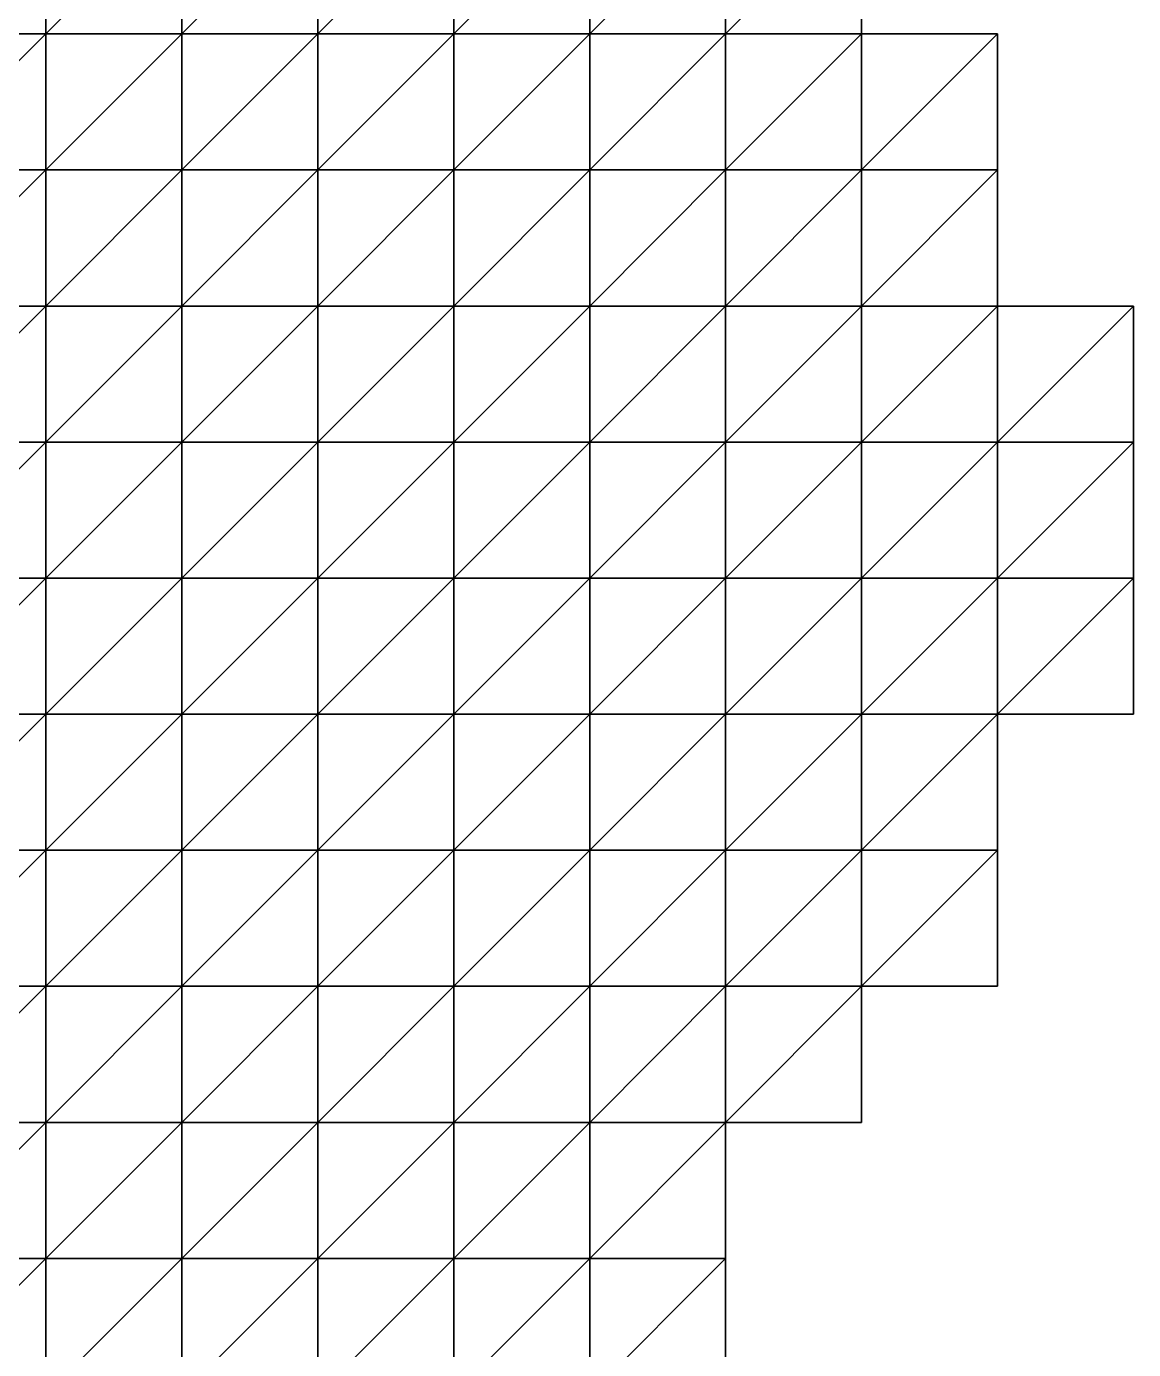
# Model space of a CAD drawing. Extents: x 292020 to 295740, y 4557680 to 4560040.
# Drawn here: x 292717.2 to 292880, y 4558966.6 to 4559161.1 of the extents above; entities that cross this region are included whole.
import ezdxf

# ---------------------------------------------------------------- set-up
doc = ezdxf.new("R2010")
doc.units = 0
doc.layers.add('RUN201_4_-_RUN201_NODOMAIN5_20X', color=7, linetype='CONTINUOUS')

msp = doc.modelspace()

# ---------------------------------------------------------------- linework, layer by layer
at = {"layer": 'RUN201_4_-_RUN201_NODOMAIN5_20X'}
for points in [[(292700, 4559180, 1760), (292700, 4559160, 1760), (292720, 4559180, 1760)], [(292720, 4559180, 1760), (292700, 4559160, 1760), (292720, 4559160, 1760)], [(292720, 4559180, 1820), (292700, 4559160, 1820), (292700, 4559180, 1820)], [(292720, 4559160, 1820), (292700, 4559160, 1820), (292720, 4559180, 1820)], [(292720, 4559180, 1740), (292720, 4559160, 1740), (292740, 4559180, 1740)], [(292740, 4559180, 1740), (292720, 4559160, 1740), (292740, 4559160, 1740)], [(292720, 4559180, 1740), (292720, 4559160, 1760), (292720, 4559160, 1740)], [(292720, 4559180, 1760), (292720, 4559160, 1760), (292720, 4559180, 1740)], [(292740, 4559180, 1820), (292720, 4559160, 1820), (292720, 4559180, 1820)], [(292740, 4559160, 1820), (292720, 4559160, 1820), (292740, 4559180, 1820)], [(292740, 4559180, 1740), (292740, 4559160, 1740), (292760, 4559180, 1740)], [(292760, 4559180, 1740), (292740, 4559160, 1740), (292760, 4559160, 1740)], [(292760, 4559180, 1820), (292740, 4559160, 1820), (292740, 4559180, 1820)], [(292760, 4559160, 1820), (292740, 4559160, 1820), (292760, 4559180, 1820)], [(292760, 4559160, 1740), (292760, 4559160, 1760), (292760, 4559180, 1740)], [(292760, 4559180, 1740), (292760, 4559160, 1760), (292760, 4559180, 1760)], [(292760, 4559180, 1760), (292760, 4559160, 1760), (292780, 4559180, 1760)], [(292780, 4559180, 1760), (292760, 4559160, 1760), (292780, 4559160, 1760)], [(292780, 4559180, 1820), (292760, 4559160, 1820), (292760, 4559180, 1820)], [(292780, 4559160, 1820), (292760, 4559160, 1820), (292780, 4559180, 1820)], [(292780, 4559160, 1760), (292780, 4559160, 1780), (292780, 4559180, 1760)], [(292780, 4559180, 1760), (292780, 4559160, 1780), (292780, 4559180, 1780)], [(292780, 4559180, 1780), (292780, 4559160, 1780), (292800, 4559180, 1780)], [(292800, 4559180, 1780), (292780, 4559160, 1780), (292800, 4559160, 1780)], [(292800, 4559180, 1820), (292780, 4559160, 1820), (292780, 4559180, 1820)], [(292800, 4559160, 1820), (292780, 4559160, 1820), (292800, 4559180, 1820)], [(292800, 4559160, 1780), (292800, 4559160, 1800), (292800, 4559180, 1780)], [(292800, 4559180, 1780), (292800, 4559160, 1800), (292800, 4559180, 1800)], [(292800, 4559180, 1800), (292800, 4559160, 1800), (292820, 4559180, 1800)], [(292820, 4559180, 1800), (292800, 4559160, 1800), (292820, 4559160, 1800)], [(292820, 4559180, 1840), (292800, 4559160, 1840), (292800, 4559180, 1840)], [(292820, 4559160, 1840), (292800, 4559160, 1840), (292820, 4559180, 1840)], [(292800, 4559180, 1820), (292800, 4559160, 1840), (292800, 4559160, 1820)], [(292800, 4559180, 1840), (292800, 4559160, 1840), (292800, 4559180, 1820)], [(292820, 4559160, 1800), (292820, 4559160, 1820), (292820, 4559180, 1800)], [(292820, 4559180, 1800), (292820, 4559160, 1820), (292820, 4559180, 1820)], [(292820, 4559180, 1820), (292820, 4559160, 1820), (292840, 4559180, 1820)], [(292840, 4559180, 1820), (292820, 4559160, 1820), (292840, 4559160, 1820)], [(292840, 4559180, 1840), (292820, 4559160, 1840), (292820, 4559180, 1840)], [(292840, 4559160, 1840), (292820, 4559160, 1840), (292840, 4559180, 1840)], [(292840, 4559160, 1820), (292840, 4559160, 1840), (292840, 4559180, 1820)], [(292840, 4559180, 1820), (292840, 4559160, 1840), (292840, 4559180, 1840)], [(292700, 4559160, 1740), (292700, 4559140, 1740), (292720, 4559160, 1740)], [(292720, 4559160, 1740), (292700, 4559140, 1740), (292720, 4559140, 1740)], [(292720, 4559160, 1740), (292700, 4559160, 1760), (292700, 4559160, 1740)], [(292720, 4559160, 1760), (292700, 4559160, 1760), (292720, 4559160, 1740)], [(292720, 4559160, 1820), (292700, 4559140, 1820), (292700, 4559160, 1820)], [(292720, 4559140, 1820), (292700, 4559140, 1820), (292720, 4559160, 1820)], [(292720, 4559160, 1720), (292720, 4559140, 1720), (292740, 4559160, 1720)], [(292740, 4559160, 1720), (292720, 4559140, 1720), (292740, 4559140, 1720)], [(292740, 4559160, 1720), (292720, 4559160, 1740), (292720, 4559160, 1720)], [(292740, 4559160, 1740), (292720, 4559160, 1740), (292740, 4559160, 1720)], [(292720, 4559160, 1720), (292720, 4559140, 1740), (292720, 4559140, 1720)], [(292720, 4559160, 1740), (292720, 4559140, 1740), (292720, 4559160, 1720)], [(292740, 4559160, 1820), (292720, 4559140, 1820), (292720, 4559160, 1820)], [(292740, 4559140, 1820), (292720, 4559140, 1820), (292740, 4559160, 1820)], [(292740, 4559160, 1720), (292740, 4559140, 1720), (292760, 4559160, 1720)], [(292760, 4559160, 1720), (292740, 4559140, 1720), (292760, 4559140, 1720)], [(292760, 4559160, 1720), (292740, 4559160, 1740), (292740, 4559160, 1720)], [(292760, 4559160, 1740), (292740, 4559160, 1740), (292760, 4559160, 1720)], [(292760, 4559160, 1820), (292740, 4559140, 1820), (292740, 4559160, 1820)], [(292760, 4559140, 1820), (292740, 4559140, 1820), (292760, 4559160, 1820)], [(292760, 4559140, 1720), (292760, 4559140, 1740), (292760, 4559160, 1720)], [(292760, 4559160, 1720), (292760, 4559140, 1740), (292760, 4559160, 1740)], [(292760, 4559160, 1740), (292760, 4559140, 1740), (292780, 4559160, 1740)], [(292780, 4559160, 1740), (292760, 4559140, 1740), (292780, 4559140, 1740)], [(292780, 4559160, 1740), (292760, 4559160, 1760), (292760, 4559160, 1740)], [(292780, 4559160, 1760), (292760, 4559160, 1760), (292780, 4559160, 1740)], [(292780, 4559160, 1820), (292760, 4559140, 1820), (292760, 4559160, 1820)], [(292780, 4559140, 1820), (292760, 4559140, 1820), (292780, 4559160, 1820)], [(292780, 4559140, 1740), (292780, 4559140, 1760), (292780, 4559160, 1740)], [(292780, 4559160, 1740), (292780, 4559140, 1760), (292780, 4559160, 1760)], [(292780, 4559160, 1760), (292780, 4559140, 1760), (292800, 4559160, 1760)], [(292800, 4559160, 1760), (292780, 4559140, 1760), (292800, 4559140, 1760)], [(292800, 4559160, 1760), (292780, 4559160, 1780), (292780, 4559160, 1760)], [(292800, 4559160, 1780), (292780, 4559160, 1780), (292800, 4559160, 1760)], [(292800, 4559160, 1820), (292780, 4559140, 1820), (292780, 4559160, 1820)], [(292800, 4559140, 1820), (292780, 4559140, 1820), (292800, 4559160, 1820)], [(292800, 4559140, 1760), (292800, 4559140, 1780), (292800, 4559160, 1760)], [(292800, 4559160, 1760), (292800, 4559140, 1780), (292800, 4559160, 1780)], [(292800, 4559160, 1780), (292800, 4559140, 1780), (292820, 4559160, 1780)], [(292820, 4559160, 1780), (292800, 4559140, 1780), (292820, 4559140, 1780)], [(292820, 4559160, 1780), (292800, 4559160, 1800), (292800, 4559160, 1780)], [(292820, 4559160, 1800), (292800, 4559160, 1800), (292820, 4559160, 1780)], [(292820, 4559160, 1840), (292800, 4559140, 1840), (292800, 4559160, 1840)], [(292820, 4559140, 1840), (292800, 4559140, 1840), (292820, 4559160, 1840)], [(292800, 4559160, 1820), (292800, 4559140, 1840), (292800, 4559140, 1820)], [(292800, 4559160, 1840), (292800, 4559140, 1840), (292800, 4559160, 1820)], [(292820, 4559140, 1780), (292820, 4559140, 1800), (292820, 4559160, 1780)], [(292820, 4559160, 1780), (292820, 4559140, 1800), (292820, 4559160, 1800)], [(292820, 4559160, 1800), (292820, 4559140, 1800), (292840, 4559160, 1800)], [(292840, 4559160, 1800), (292820, 4559140, 1800), (292840, 4559140, 1800)], [(292840, 4559160, 1800), (292820, 4559160, 1820), (292820, 4559160, 1800)], [(292840, 4559160, 1820), (292820, 4559160, 1820), (292840, 4559160, 1800)], [(292840, 4559160, 1840), (292820, 4559140, 1840), (292820, 4559160, 1840)], [(292840, 4559140, 1840), (292820, 4559140, 1840), (292840, 4559160, 1840)], [(292840, 4559140, 1800), (292840, 4559140, 1820), (292840, 4559160, 1800)], [(292840, 4559160, 1800), (292840, 4559140, 1820), (292840, 4559160, 1820)], [(292840, 4559160, 1820), (292840, 4559140, 1820), (292860, 4559160, 1820)], [(292860, 4559160, 1820), (292840, 4559140, 1820), (292860, 4559140, 1820)], [(292860, 4559160, 1840), (292840, 4559140, 1840), (292840, 4559160, 1840)], [(292860, 4559140, 1840), (292840, 4559140, 1840), (292860, 4559160, 1840)], [(292860, 4559160, 1820), (292840, 4559160, 1840), (292840, 4559160, 1820)], [(292860, 4559160, 1840), (292840, 4559160, 1840), (292860, 4559160, 1820)], [(292860, 4559140, 1820), (292860, 4559140, 1840), (292860, 4559160, 1820)], [(292860, 4559160, 1820), (292860, 4559140, 1840), (292860, 4559160, 1840)], [(292700, 4559140, 1740), (292700, 4559120, 1740), (292720, 4559140, 1740)], [(292720, 4559140, 1740), (292700, 4559120, 1740), (292720, 4559120, 1740)], [(292720, 4559140, 1820), (292700, 4559120, 1820), (292700, 4559140, 1820)], [(292720, 4559120, 1820), (292700, 4559120, 1820), (292720, 4559140, 1820)], [(292720, 4559140, 1720), (292720, 4559140, 1740), (292740, 4559140, 1720)], [(292740, 4559140, 1720), (292720, 4559140, 1740), (292740, 4559140, 1740)], [(292720, 4559140, 1740), (292720, 4559120, 1740), (292740, 4559140, 1740)], [(292740, 4559140, 1740), (292720, 4559120, 1740), (292740, 4559120, 1740)], [(292740, 4559140, 1820), (292720, 4559120, 1820), (292720, 4559140, 1820)], [(292740, 4559120, 1820), (292720, 4559120, 1820), (292740, 4559140, 1820)], [(292740, 4559140, 1720), (292740, 4559120, 1720), (292760, 4559140, 1720)], [(292760, 4559140, 1720), (292740, 4559120, 1720), (292760, 4559120, 1720)], [(292740, 4559140, 1720), (292740, 4559120, 1740), (292740, 4559120, 1720)], [(292740, 4559140, 1740), (292740, 4559120, 1740), (292740, 4559140, 1720)], [(292760, 4559140, 1820), (292740, 4559120, 1820), (292740, 4559140, 1820)], [(292760, 4559120, 1820), (292740, 4559120, 1820), (292760, 4559140, 1820)], [(292760, 4559120, 1720), (292760, 4559120, 1740), (292760, 4559140, 1720)], [(292760, 4559140, 1720), (292760, 4559120, 1740), (292760, 4559140, 1740)], [(292760, 4559140, 1740), (292760, 4559120, 1740), (292780, 4559140, 1740)], [(292780, 4559140, 1740), (292760, 4559120, 1740), (292780, 4559120, 1740)], [(292780, 4559140, 1820), (292760, 4559120, 1820), (292760, 4559140, 1820)], [(292780, 4559120, 1820), (292760, 4559120, 1820), (292780, 4559140, 1820)], [(292780, 4559120, 1740), (292780, 4559120, 1760), (292780, 4559140, 1740)], [(292780, 4559140, 1740), (292780, 4559120, 1760), (292780, 4559140, 1760)], [(292780, 4559140, 1760), (292780, 4559120, 1760), (292800, 4559140, 1760)], [(292800, 4559140, 1760), (292780, 4559120, 1760), (292800, 4559120, 1760)], [(292800, 4559140, 1820), (292780, 4559120, 1820), (292780, 4559140, 1820)], [(292800, 4559120, 1820), (292780, 4559120, 1820), (292800, 4559140, 1820)], [(292800, 4559120, 1760), (292800, 4559120, 1780), (292800, 4559140, 1760)], [(292800, 4559140, 1760), (292800, 4559120, 1780), (292800, 4559140, 1780)], [(292800, 4559140, 1780), (292800, 4559120, 1780), (292820, 4559140, 1780)], [(292820, 4559140, 1780), (292800, 4559120, 1780), (292820, 4559120, 1780)], [(292820, 4559140, 1840), (292800, 4559120, 1840), (292800, 4559140, 1840)], [(292820, 4559120, 1840), (292800, 4559120, 1840), (292820, 4559140, 1840)], [(292800, 4559140, 1820), (292800, 4559120, 1840), (292800, 4559120, 1820)], [(292800, 4559140, 1840), (292800, 4559120, 1840), (292800, 4559140, 1820)], [(292820, 4559120, 1780), (292820, 4559120, 1800), (292820, 4559140, 1780)], [(292820, 4559140, 1780), (292820, 4559120, 1800), (292820, 4559140, 1800)], [(292820, 4559140, 1800), (292820, 4559120, 1800), (292840, 4559140, 1800)], [(292840, 4559140, 1800), (292820, 4559120, 1800), (292840, 4559120, 1800)], [(292840, 4559140, 1840), (292820, 4559120, 1840), (292820, 4559140, 1840)], [(292840, 4559120, 1840), (292820, 4559120, 1840), (292840, 4559140, 1840)], [(292840, 4559120, 1800), (292840, 4559120, 1820), (292840, 4559140, 1800)], [(292840, 4559140, 1800), (292840, 4559120, 1820), (292840, 4559140, 1820)], [(292840, 4559140, 1820), (292840, 4559120, 1820), (292860, 4559140, 1820)], [(292860, 4559140, 1820), (292840, 4559120, 1820), (292860, 4559120, 1820)], [(292860, 4559140, 1840), (292840, 4559120, 1840), (292840, 4559140, 1840)], [(292860, 4559120, 1840), (292840, 4559120, 1840), (292860, 4559140, 1840)], [(292860, 4559120, 1820), (292860, 4559120, 1840), (292860, 4559140, 1820)], [(292860, 4559140, 1820), (292860, 4559120, 1840), (292860, 4559140, 1840)], [(292700, 4559120, 1740), (292700, 4559100, 1740), (292720, 4559120, 1740)], [(292720, 4559120, 1740), (292700, 4559100, 1740), (292720, 4559100, 1740)], [(292720, 4559120, 1820), (292700, 4559100, 1820), (292700, 4559120, 1820)], [(292720, 4559100, 1820), (292700, 4559100, 1820), (292720, 4559120, 1820)], [(292720, 4559120, 1740), (292720, 4559100, 1740), (292740, 4559120, 1740)], [(292740, 4559120, 1740), (292720, 4559100, 1740), (292740, 4559100, 1740)], [(292740, 4559120, 1820), (292720, 4559100, 1820), (292720, 4559120, 1820)], [(292740, 4559100, 1820), (292720, 4559100, 1820), (292740, 4559120, 1820)], [(292740, 4559120, 1720), (292740, 4559120, 1740), (292760, 4559120, 1720)], [(292760, 4559120, 1720), (292740, 4559120, 1740), (292760, 4559120, 1740)], [(292740, 4559120, 1740), (292740, 4559100, 1740), (292760, 4559120, 1740)], [(292760, 4559120, 1740), (292740, 4559100, 1740), (292760, 4559100, 1740)], [(292760, 4559120, 1820), (292740, 4559100, 1820), (292740, 4559120, 1820)], [(292760, 4559100, 1820), (292740, 4559100, 1820), (292760, 4559120, 1820)], [(292760, 4559120, 1740), (292760, 4559100, 1740), (292780, 4559120, 1740)], [(292780, 4559120, 1740), (292760, 4559100, 1740), (292780, 4559100, 1740)], [(292780, 4559120, 1820), (292760, 4559100, 1820), (292760, 4559120, 1820)], [(292780, 4559100, 1820), (292760, 4559100, 1820), (292780, 4559120, 1820)], [(292780, 4559120, 1740), (292780, 4559100, 1740), (292800, 4559120, 1740)], [(292800, 4559120, 1740), (292780, 4559100, 1740), (292800, 4559100, 1740)], [(292800, 4559120, 1740), (292780, 4559120, 1760), (292780, 4559120, 1740)], [(292800, 4559120, 1760), (292780, 4559120, 1760), (292800, 4559120, 1740)], [(292800, 4559120, 1820), (292780, 4559100, 1820), (292780, 4559120, 1820)], [(292800, 4559100, 1820), (292780, 4559100, 1820), (292800, 4559120, 1820)], [(292800, 4559100, 1740), (292800, 4559100, 1760), (292800, 4559120, 1740)], [(292800, 4559120, 1740), (292800, 4559100, 1760), (292800, 4559120, 1760)], [(292800, 4559120, 1760), (292800, 4559100, 1760), (292820, 4559120, 1760)], [(292820, 4559120, 1760), (292800, 4559100, 1760), (292820, 4559100, 1760)], [(292820, 4559120, 1760), (292800, 4559120, 1780), (292800, 4559120, 1760)], [(292820, 4559120, 1780), (292800, 4559120, 1780), (292820, 4559120, 1760)], [(292820, 4559120, 1820), (292800, 4559100, 1820), (292800, 4559120, 1820)], [(292820, 4559100, 1820), (292800, 4559100, 1820), (292820, 4559120, 1820)], [(292800, 4559120, 1820), (292800, 4559120, 1840), (292820, 4559120, 1820)], [(292820, 4559120, 1820), (292800, 4559120, 1840), (292820, 4559120, 1840)], [(292820, 4559100, 1760), (292820, 4559100, 1780), (292820, 4559120, 1760)], [(292820, 4559120, 1760), (292820, 4559100, 1780), (292820, 4559120, 1780)], [(292820, 4559120, 1780), (292820, 4559100, 1780), (292840, 4559120, 1780)], [(292840, 4559120, 1780), (292820, 4559100, 1780), (292840, 4559100, 1780)], [(292840, 4559120, 1780), (292820, 4559120, 1800), (292820, 4559120, 1780)], [(292840, 4559120, 1800), (292820, 4559120, 1800), (292840, 4559120, 1780)], [(292840, 4559120, 1840), (292820, 4559100, 1840), (292820, 4559120, 1840)], [(292840, 4559100, 1840), (292820, 4559100, 1840), (292840, 4559120, 1840)], [(292820, 4559120, 1820), (292820, 4559100, 1840), (292820, 4559100, 1820)], [(292820, 4559120, 1840), (292820, 4559100, 1840), (292820, 4559120, 1820)], [(292840, 4559100, 1780), (292840, 4559100, 1800), (292840, 4559120, 1780)], [(292840, 4559120, 1780), (292840, 4559100, 1800), (292840, 4559120, 1800)], [(292840, 4559120, 1800), (292840, 4559100, 1800), (292860, 4559120, 1800)], [(292860, 4559120, 1800), (292840, 4559100, 1800), (292860, 4559100, 1800)], [(292860, 4559120, 1800), (292840, 4559120, 1820), (292840, 4559120, 1800)], [(292860, 4559120, 1820), (292840, 4559120, 1820), (292860, 4559120, 1800)], [(292860, 4559120, 1840), (292840, 4559100, 1840), (292840, 4559120, 1840)], [(292860, 4559100, 1840), (292840, 4559100, 1840), (292860, 4559120, 1840)], [(292860, 4559100, 1800), (292860, 4559100, 1820), (292860, 4559120, 1800)], [(292860, 4559120, 1800), (292860, 4559100, 1820), (292860, 4559120, 1820)], [(292860, 4559120, 1820), (292860, 4559100, 1820), (292880, 4559120, 1820)], [(292880, 4559120, 1820), (292860, 4559100, 1820), (292880, 4559100, 1820)], [(292880, 4559120, 1840), (292860, 4559100, 1840), (292860, 4559120, 1840)], [(292880, 4559100, 1840), (292860, 4559100, 1840), (292880, 4559120, 1840)], [(292880, 4559120, 1820), (292860, 4559120, 1840), (292860, 4559120, 1820)], [(292880, 4559120, 1840), (292860, 4559120, 1840), (292880, 4559120, 1820)], [(292880, 4559100, 1820), (292880, 4559100, 1840), (292880, 4559120, 1820)], [(292880, 4559120, 1820), (292880, 4559100, 1840), (292880, 4559120, 1840)], [(292700, 4559100, 1740), (292700, 4559100, 1760), (292720, 4559100, 1740)], [(292720, 4559100, 1740), (292700, 4559100, 1760), (292720, 4559100, 1760)], [(292700, 4559100, 1760), (292700, 4559080, 1760), (292720, 4559100, 1760)], [(292720, 4559100, 1760), (292700, 4559080, 1760), (292720, 4559080, 1760)], [(292720, 4559100, 1820), (292700, 4559080, 1820), (292700, 4559100, 1820)], [(292720, 4559080, 1820), (292700, 4559080, 1820), (292720, 4559100, 1820)], [(292720, 4559100, 1740), (292720, 4559080, 1740), (292740, 4559100, 1740)], [(292740, 4559100, 1740), (292720, 4559080, 1740), (292740, 4559080, 1740)], [(292720, 4559100, 1740), (292720, 4559080, 1760), (292720, 4559080, 1740)], [(292720, 4559100, 1760), (292720, 4559080, 1760), (292720, 4559100, 1740)], [(292740, 4559100, 1820), (292720, 4559080, 1820), (292720, 4559100, 1820)], [(292740, 4559080, 1820), (292720, 4559080, 1820), (292740, 4559100, 1820)], [(292740, 4559100, 1740), (292740, 4559080, 1740), (292760, 4559100, 1740)], [(292760, 4559100, 1740), (292740, 4559080, 1740), (292760, 4559080, 1740)], [(292760, 4559100, 1820), (292740, 4559080, 1820), (292740, 4559100, 1820)], [(292760, 4559080, 1820), (292740, 4559080, 1820), (292760, 4559100, 1820)], [(292760, 4559100, 1740), (292760, 4559080, 1740), (292780, 4559100, 1740)], [(292780, 4559100, 1740), (292760, 4559080, 1740), (292780, 4559080, 1740)], [(292780, 4559100, 1820), (292760, 4559080, 1820), (292760, 4559100, 1820)], [(292780, 4559080, 1820), (292760, 4559080, 1820), (292780, 4559100, 1820)], [(292780, 4559100, 1740), (292780, 4559080, 1740), (292800, 4559100, 1740)], [(292800, 4559100, 1740), (292780, 4559080, 1740), (292800, 4559080, 1740)], [(292800, 4559100, 1820), (292780, 4559080, 1820), (292780, 4559100, 1820)], [(292800, 4559080, 1820), (292780, 4559080, 1820), (292800, 4559100, 1820)], [(292800, 4559080, 1740), (292800, 4559080, 1760), (292800, 4559100, 1740)], [(292800, 4559100, 1740), (292800, 4559080, 1760), (292800, 4559100, 1760)], [(292800, 4559100, 1760), (292800, 4559080, 1760), (292820, 4559100, 1760)], [(292820, 4559100, 1760), (292800, 4559080, 1760), (292820, 4559080, 1760)], [(292820, 4559100, 1820), (292800, 4559080, 1820), (292800, 4559100, 1820)], [(292820, 4559080, 1820), (292800, 4559080, 1820), (292820, 4559100, 1820)], [(292820, 4559080, 1760), (292820, 4559080, 1780), (292820, 4559100, 1760)], [(292820, 4559100, 1760), (292820, 4559080, 1780), (292820, 4559100, 1780)], [(292820, 4559100, 1780), (292820, 4559080, 1780), (292840, 4559100, 1780)], [(292840, 4559100, 1780), (292820, 4559080, 1780), (292840, 4559080, 1780)], [(292840, 4559100, 1840), (292820, 4559080, 1840), (292820, 4559100, 1840)], [(292840, 4559080, 1840), (292820, 4559080, 1840), (292840, 4559100, 1840)], [(292820, 4559100, 1820), (292820, 4559080, 1840), (292820, 4559080, 1820)], [(292820, 4559100, 1840), (292820, 4559080, 1840), (292820, 4559100, 1820)], [(292840, 4559080, 1780), (292840, 4559080, 1800), (292840, 4559100, 1780)], [(292840, 4559100, 1780), (292840, 4559080, 1800), (292840, 4559100, 1800)], [(292840, 4559100, 1800), (292840, 4559080, 1800), (292860, 4559100, 1800)], [(292860, 4559100, 1800), (292840, 4559080, 1800), (292860, 4559080, 1800)], [(292860, 4559100, 1840), (292840, 4559080, 1840), (292840, 4559100, 1840)], [(292860, 4559080, 1840), (292840, 4559080, 1840), (292860, 4559100, 1840)], [(292860, 4559080, 1800), (292860, 4559080, 1820), (292860, 4559100, 1800)], [(292860, 4559100, 1800), (292860, 4559080, 1820), (292860, 4559100, 1820)], [(292860, 4559100, 1820), (292860, 4559080, 1820), (292880, 4559100, 1820)], [(292880, 4559100, 1820), (292860, 4559080, 1820), (292880, 4559080, 1820)], [(292880, 4559100, 1840), (292860, 4559080, 1840), (292860, 4559100, 1840)], [(292880, 4559080, 1840), (292860, 4559080, 1840), (292880, 4559100, 1840)], [(292880, 4559080, 1820), (292880, 4559080, 1840), (292880, 4559100, 1820)], [(292880, 4559100, 1820), (292880, 4559080, 1840), (292880, 4559100, 1840)], [(292700, 4559080, 1760), (292700, 4559060, 1760), (292720, 4559080, 1760)], [(292720, 4559080, 1760), (292700, 4559060, 1760), (292720, 4559060, 1760)], [(292720, 4559080, 1820), (292700, 4559060, 1820), (292700, 4559080, 1820)], [(292720, 4559060, 1820), (292700, 4559060, 1820), (292720, 4559080, 1820)], [(292720, 4559080, 1740), (292720, 4559060, 1740), (292740, 4559080, 1740)], [(292740, 4559080, 1740), (292720, 4559060, 1740), (292740, 4559060, 1740)], [(292720, 4559080, 1740), (292720, 4559060, 1760), (292720, 4559060, 1740)], [(292720, 4559080, 1760), (292720, 4559060, 1760), (292720, 4559080, 1740)], [(292740, 4559080, 1820), (292720, 4559060, 1820), (292720, 4559080, 1820)], [(292740, 4559060, 1820), (292720, 4559060, 1820), (292740, 4559080, 1820)], [(292740, 4559080, 1740), (292740, 4559060, 1740), (292760, 4559080, 1740)], [(292760, 4559080, 1740), (292740, 4559060, 1740), (292760, 4559060, 1740)], [(292760, 4559080, 1820), (292740, 4559060, 1820), (292740, 4559080, 1820)], [(292760, 4559060, 1820), (292740, 4559060, 1820), (292760, 4559080, 1820)], [(292760, 4559080, 1740), (292760, 4559060, 1740), (292780, 4559080, 1740)], [(292780, 4559080, 1740), (292760, 4559060, 1740), (292780, 4559060, 1740)], [(292780, 4559080, 1840), (292760, 4559060, 1840), (292760, 4559080, 1840)], [(292780, 4559060, 1840), (292760, 4559060, 1840), (292780, 4559080, 1840)], [(292780, 4559080, 1820), (292760, 4559080, 1840), (292760, 4559080, 1820)], [(292780, 4559080, 1840), (292760, 4559080, 1840), (292780, 4559080, 1820)], [(292760, 4559080, 1820), (292760, 4559060, 1840), (292760, 4559060, 1820)], [(292760, 4559080, 1840), (292760, 4559060, 1840), (292760, 4559080, 1820)], [(292780, 4559080, 1740), (292780, 4559060, 1740), (292800, 4559080, 1740)], [(292800, 4559080, 1740), (292780, 4559060, 1740), (292800, 4559060, 1740)], [(292800, 4559080, 1840), (292780, 4559060, 1840), (292780, 4559080, 1840)], [(292800, 4559060, 1840), (292780, 4559060, 1840), (292800, 4559080, 1840)], [(292800, 4559080, 1820), (292780, 4559080, 1840), (292780, 4559080, 1820)], [(292800, 4559080, 1840), (292780, 4559080, 1840), (292800, 4559080, 1820)], [(292800, 4559060, 1740), (292800, 4559060, 1760), (292800, 4559080, 1740)], [(292800, 4559080, 1740), (292800, 4559060, 1760), (292800, 4559080, 1760)], [(292800, 4559080, 1760), (292800, 4559060, 1760), (292820, 4559080, 1760)], [(292820, 4559080, 1760), (292800, 4559060, 1760), (292820, 4559060, 1760)], [(292820, 4559080, 1840), (292800, 4559060, 1840), (292800, 4559080, 1840)], [(292820, 4559060, 1840), (292800, 4559060, 1840), (292820, 4559080, 1840)], [(292820, 4559080, 1820), (292800, 4559080, 1840), (292800, 4559080, 1820)], [(292820, 4559080, 1840), (292800, 4559080, 1840), (292820, 4559080, 1820)], [(292820, 4559060, 1760), (292820, 4559060, 1780), (292820, 4559080, 1760)], [(292820, 4559080, 1760), (292820, 4559060, 1780), (292820, 4559080, 1780)], [(292820, 4559080, 1780), (292820, 4559060, 1780), (292840, 4559080, 1780)], [(292840, 4559080, 1780), (292820, 4559060, 1780), (292840, 4559060, 1780)], [(292840, 4559080, 1840), (292820, 4559060, 1840), (292820, 4559080, 1840)], [(292840, 4559060, 1840), (292820, 4559060, 1840), (292840, 4559080, 1840)], [(292840, 4559060, 1780), (292840, 4559060, 1800), (292840, 4559080, 1780)], [(292840, 4559080, 1780), (292840, 4559060, 1800), (292840, 4559080, 1800)], [(292840, 4559080, 1800), (292840, 4559060, 1800), (292860, 4559080, 1800)], [(292860, 4559080, 1800), (292840, 4559060, 1800), (292860, 4559060, 1800)], [(292860, 4559080, 1840), (292840, 4559060, 1840), (292840, 4559080, 1840)], [(292860, 4559060, 1840), (292840, 4559060, 1840), (292860, 4559080, 1840)], [(292860, 4559060, 1800), (292860, 4559060, 1820), (292860, 4559080, 1800)], [(292860, 4559080, 1800), (292860, 4559060, 1820), (292860, 4559080, 1820)], [(292860, 4559080, 1820), (292860, 4559060, 1820), (292880, 4559080, 1820)], [(292880, 4559080, 1820), (292860, 4559060, 1820), (292880, 4559060, 1820)], [(292880, 4559080, 1840), (292860, 4559060, 1840), (292860, 4559080, 1840)], [(292880, 4559060, 1840), (292860, 4559060, 1840), (292880, 4559080, 1840)], [(292880, 4559060, 1820), (292880, 4559060, 1840), (292880, 4559080, 1820)], [(292880, 4559080, 1820), (292880, 4559060, 1840), (292880, 4559080, 1840)], [(292700, 4559060, 1760), (292700, 4559040, 1760), (292720, 4559060, 1760)], [(292720, 4559060, 1760), (292700, 4559040, 1760), (292720, 4559040, 1760)], [(292720, 4559060, 1820), (292700, 4559040, 1820), (292700, 4559060, 1820)], [(292720, 4559040, 1820), (292700, 4559040, 1820), (292720, 4559060, 1820)], [(292720, 4559060, 1740), (292720, 4559060, 1760), (292740, 4559060, 1740)], [(292740, 4559060, 1740), (292720, 4559060, 1760), (292740, 4559060, 1760)], [(292720, 4559060, 1760), (292720, 4559040, 1760), (292740, 4559060, 1760)], [(292740, 4559060, 1760), (292720, 4559040, 1760), (292740, 4559040, 1760)], [(292740, 4559060, 1820), (292720, 4559040, 1820), (292720, 4559060, 1820)], [(292740, 4559040, 1820), (292720, 4559040, 1820), (292740, 4559060, 1820)], [(292740, 4559060, 1740), (292740, 4559060, 1760), (292760, 4559060, 1740)], [(292760, 4559060, 1740), (292740, 4559060, 1760), (292760, 4559060, 1760)], [(292740, 4559060, 1760), (292740, 4559040, 1760), (292760, 4559060, 1760)], [(292760, 4559060, 1760), (292740, 4559040, 1760), (292760, 4559040, 1760)], [(292760, 4559060, 1820), (292740, 4559040, 1820), (292740, 4559060, 1820)], [(292760, 4559040, 1820), (292740, 4559040, 1820), (292760, 4559060, 1820)], [(292760, 4559060, 1740), (292760, 4559040, 1740), (292780, 4559060, 1740)], [(292780, 4559060, 1740), (292760, 4559040, 1740), (292780, 4559040, 1740)], [(292760, 4559060, 1740), (292760, 4559040, 1760), (292760, 4559040, 1740)], [(292760, 4559060, 1760), (292760, 4559040, 1760), (292760, 4559060, 1740)], [(292780, 4559060, 1840), (292760, 4559040, 1840), (292760, 4559060, 1840)], [(292780, 4559040, 1840), (292760, 4559040, 1840), (292780, 4559060, 1840)], [(292760, 4559060, 1820), (292760, 4559040, 1840), (292760, 4559040, 1820)], [(292760, 4559060, 1840), (292760, 4559040, 1840), (292760, 4559060, 1820)], [(292780, 4559040, 1740), (292780, 4559040, 1760), (292780, 4559060, 1740)], [(292780, 4559060, 1740), (292780, 4559040, 1760), (292780, 4559060, 1760)], [(292780, 4559060, 1740), (292780, 4559060, 1760), (292800, 4559060, 1740)], [(292800, 4559060, 1740), (292780, 4559060, 1760), (292800, 4559060, 1760)], [(292780, 4559060, 1760), (292780, 4559040, 1760), (292800, 4559060, 1760)], [(292800, 4559060, 1760), (292780, 4559040, 1760), (292800, 4559040, 1760)], [(292800, 4559060, 1840), (292780, 4559040, 1840), (292780, 4559060, 1840)], [(292800, 4559040, 1840), (292780, 4559040, 1840), (292800, 4559060, 1840)], [(292800, 4559040, 1760), (292800, 4559040, 1780), (292800, 4559060, 1760)], [(292800, 4559060, 1760), (292800, 4559040, 1780), (292800, 4559060, 1780)], [(292800, 4559060, 1760), (292800, 4559060, 1780), (292820, 4559060, 1760)], [(292820, 4559060, 1760), (292800, 4559060, 1780), (292820, 4559060, 1780)], [(292800, 4559060, 1780), (292800, 4559040, 1780), (292820, 4559060, 1780)], [(292820, 4559060, 1780), (292800, 4559040, 1780), (292820, 4559040, 1780)], [(292820, 4559060, 1840), (292800, 4559040, 1840), (292800, 4559060, 1840)], [(292820, 4559040, 1840), (292800, 4559040, 1840), (292820, 4559060, 1840)], [(292820, 4559040, 1780), (292820, 4559040, 1800), (292820, 4559060, 1780)], [(292820, 4559060, 1780), (292820, 4559040, 1800), (292820, 4559060, 1800)], [(292820, 4559060, 1780), (292820, 4559060, 1800), (292840, 4559060, 1780)], [(292840, 4559060, 1780), (292820, 4559060, 1800), (292840, 4559060, 1800)], [(292820, 4559060, 1800), (292820, 4559040, 1800), (292840, 4559060, 1800)], [(292840, 4559060, 1800), (292820, 4559040, 1800), (292840, 4559040, 1800)], [(292840, 4559060, 1840), (292820, 4559040, 1840), (292820, 4559060, 1840)], [(292840, 4559040, 1840), (292820, 4559040, 1840), (292840, 4559060, 1840)], [(292840, 4559040, 1800), (292840, 4559040, 1820), (292840, 4559060, 1800)], [(292840, 4559060, 1800), (292840, 4559040, 1820), (292840, 4559060, 1820)], [(292840, 4559060, 1800), (292840, 4559060, 1820), (292860, 4559060, 1800)], [(292860, 4559060, 1800), (292840, 4559060, 1820), (292860, 4559060, 1820)], [(292840, 4559060, 1820), (292840, 4559040, 1820), (292860, 4559060, 1820)], [(292860, 4559060, 1820), (292840, 4559040, 1820), (292860, 4559040, 1820)], [(292860, 4559060, 1840), (292840, 4559040, 1840), (292840, 4559060, 1840)], [(292860, 4559040, 1840), (292840, 4559040, 1840), (292860, 4559060, 1840)], [(292860, 4559040, 1820), (292860, 4559040, 1840), (292860, 4559060, 1820)], [(292860, 4559060, 1820), (292860, 4559040, 1840), (292860, 4559060, 1840)], [(292860, 4559060, 1820), (292860, 4559060, 1840), (292880, 4559060, 1820)], [(292880, 4559060, 1820), (292860, 4559060, 1840), (292880, 4559060, 1840)], [(292700, 4559040, 1760), (292700, 4559020, 1760), (292720, 4559040, 1760)], [(292720, 4559040, 1760), (292700, 4559020, 1760), (292720, 4559020, 1760)], [(292720, 4559040, 1820), (292700, 4559020, 1820), (292700, 4559040, 1820)], [(292720, 4559020, 1820), (292700, 4559020, 1820), (292720, 4559040, 1820)], [(292720, 4559040, 1760), (292720, 4559020, 1760), (292740, 4559040, 1760)], [(292740, 4559040, 1760), (292720, 4559020, 1760), (292740, 4559020, 1760)], [(292740, 4559040, 1820), (292720, 4559020, 1820), (292720, 4559040, 1820)], [(292740, 4559020, 1820), (292720, 4559020, 1820), (292740, 4559040, 1820)], [(292740, 4559040, 1760), (292740, 4559020, 1760), (292760, 4559040, 1760)], [(292760, 4559040, 1760), (292740, 4559020, 1760), (292760, 4559020, 1760)], [(292760, 4559040, 1840), (292740, 4559020, 1840), (292740, 4559040, 1840)], [(292760, 4559020, 1840), (292740, 4559020, 1840), (292760, 4559040, 1840)], [(292760, 4559040, 1820), (292740, 4559040, 1840), (292740, 4559040, 1820)], [(292760, 4559040, 1840), (292740, 4559040, 1840), (292760, 4559040, 1820)], [(292740, 4559040, 1820), (292740, 4559020, 1840), (292740, 4559020, 1820)], [(292740, 4559040, 1840), (292740, 4559020, 1840), (292740, 4559040, 1820)], [(292760, 4559040, 1740), (292760, 4559040, 1760), (292780, 4559040, 1740)], [(292780, 4559040, 1740), (292760, 4559040, 1760), (292780, 4559040, 1760)], [(292760, 4559040, 1760), (292760, 4559020, 1760), (292780, 4559040, 1760)], [(292780, 4559040, 1760), (292760, 4559020, 1760), (292780, 4559020, 1760)], [(292780, 4559040, 1840), (292760, 4559020, 1840), (292760, 4559040, 1840)], [(292780, 4559020, 1840), (292760, 4559020, 1840), (292780, 4559040, 1840)], [(292780, 4559020, 1760), (292780, 4559020, 1780), (292780, 4559040, 1760)], [(292780, 4559040, 1760), (292780, 4559020, 1780), (292780, 4559040, 1780)], [(292780, 4559040, 1760), (292780, 4559040, 1780), (292800, 4559040, 1760)], [(292800, 4559040, 1760), (292780, 4559040, 1780), (292800, 4559040, 1780)], [(292780, 4559040, 1780), (292780, 4559020, 1780), (292800, 4559040, 1780)], [(292800, 4559040, 1780), (292780, 4559020, 1780), (292800, 4559020, 1780)], [(292800, 4559040, 1840), (292780, 4559020, 1840), (292780, 4559040, 1840)], [(292800, 4559020, 1840), (292780, 4559020, 1840), (292800, 4559040, 1840)], [(292800, 4559020, 1780), (292800, 4559020, 1800), (292800, 4559040, 1780)], [(292800, 4559040, 1780), (292800, 4559020, 1800), (292800, 4559040, 1800)], [(292800, 4559040, 1780), (292800, 4559040, 1800), (292820, 4559040, 1780)], [(292820, 4559040, 1780), (292800, 4559040, 1800), (292820, 4559040, 1800)], [(292800, 4559040, 1800), (292800, 4559020, 1800), (292820, 4559040, 1800)], [(292820, 4559040, 1800), (292800, 4559020, 1800), (292820, 4559020, 1800)], [(292820, 4559040, 1840), (292800, 4559020, 1840), (292800, 4559040, 1840)], [(292820, 4559020, 1840), (292800, 4559020, 1840), (292820, 4559040, 1840)], [(292820, 4559040, 1800), (292820, 4559020, 1800), (292840, 4559040, 1800)], [(292840, 4559040, 1800), (292820, 4559020, 1800), (292840, 4559020, 1800)], [(292840, 4559040, 1840), (292820, 4559020, 1840), (292820, 4559040, 1840)], [(292840, 4559020, 1840), (292820, 4559020, 1840), (292840, 4559040, 1840)], [(292840, 4559020, 1800), (292840, 4559020, 1820), (292840, 4559040, 1800)], [(292840, 4559040, 1800), (292840, 4559020, 1820), (292840, 4559040, 1820)], [(292840, 4559040, 1820), (292840, 4559020, 1820), (292860, 4559040, 1820)], [(292860, 4559040, 1820), (292840, 4559020, 1820), (292860, 4559020, 1820)], [(292860, 4559040, 1840), (292840, 4559020, 1840), (292840, 4559040, 1840)], [(292860, 4559020, 1840), (292840, 4559020, 1840), (292860, 4559040, 1840)], [(292860, 4559020, 1820), (292860, 4559020, 1840), (292860, 4559040, 1820)], [(292860, 4559040, 1820), (292860, 4559020, 1840), (292860, 4559040, 1840)], [(292700, 4559020, 1760), (292700, 4559020, 1780), (292720, 4559020, 1760)], [(292720, 4559020, 1760), (292700, 4559020, 1780), (292720, 4559020, 1780)], [(292700, 4559020, 1780), (292700, 4559000, 1780), (292720, 4559020, 1780)], [(292720, 4559020, 1780), (292700, 4559000, 1780), (292720, 4559000, 1780)], [(292720, 4559020, 1840), (292700, 4559000, 1840), (292700, 4559020, 1840)], [(292720, 4559000, 1840), (292700, 4559000, 1840), (292720, 4559020, 1840)], [(292720, 4559020, 1820), (292700, 4559020, 1840), (292700, 4559020, 1820)], [(292720, 4559020, 1840), (292700, 4559020, 1840), (292720, 4559020, 1820)], [(292720, 4559020, 1760), (292720, 4559000, 1760), (292740, 4559020, 1760)], [(292740, 4559020, 1760), (292720, 4559000, 1760), (292740, 4559000, 1760)], [(292720, 4559020, 1760), (292720, 4559000, 1780), (292720, 4559000, 1760)], [(292720, 4559020, 1780), (292720, 4559000, 1780), (292720, 4559020, 1760)], [(292740, 4559020, 1840), (292720, 4559000, 1840), (292720, 4559020, 1840)], [(292740, 4559000, 1840), (292720, 4559000, 1840), (292740, 4559020, 1840)], [(292740, 4559020, 1820), (292720, 4559020, 1840), (292720, 4559020, 1820)], [(292740, 4559020, 1840), (292720, 4559020, 1840), (292740, 4559020, 1820)], [(292740, 4559020, 1760), (292740, 4559000, 1760), (292760, 4559020, 1760)], [(292760, 4559020, 1760), (292740, 4559000, 1760), (292760, 4559000, 1760)], [(292760, 4559020, 1840), (292740, 4559000, 1840), (292740, 4559020, 1840)], [(292760, 4559000, 1840), (292740, 4559000, 1840), (292760, 4559020, 1840)], [(292760, 4559000, 1760), (292760, 4559000, 1780), (292760, 4559020, 1760)], [(292760, 4559020, 1760), (292760, 4559000, 1780), (292760, 4559020, 1780)], [(292760, 4559020, 1760), (292760, 4559020, 1780), (292780, 4559020, 1760)], [(292780, 4559020, 1760), (292760, 4559020, 1780), (292780, 4559020, 1780)], [(292760, 4559020, 1780), (292760, 4559000, 1780), (292780, 4559020, 1780)], [(292780, 4559020, 1780), (292760, 4559000, 1780), (292780, 4559000, 1780)], [(292780, 4559020, 1840), (292760, 4559000, 1840), (292760, 4559020, 1840)], [(292780, 4559000, 1840), (292760, 4559000, 1840), (292780, 4559020, 1840)], [(292780, 4559000, 1780), (292780, 4559000, 1800), (292780, 4559020, 1780)], [(292780, 4559020, 1780), (292780, 4559000, 1800), (292780, 4559020, 1800)], [(292780, 4559020, 1780), (292780, 4559020, 1800), (292800, 4559020, 1780)], [(292800, 4559020, 1780), (292780, 4559020, 1800), (292800, 4559020, 1800)], [(292780, 4559020, 1800), (292780, 4559000, 1800), (292800, 4559020, 1800)], [(292800, 4559020, 1800), (292780, 4559000, 1800), (292800, 4559000, 1800)], [(292800, 4559020, 1840), (292780, 4559000, 1840), (292780, 4559020, 1840)], [(292800, 4559000, 1840), (292780, 4559000, 1840), (292800, 4559020, 1840)], [(292800, 4559020, 1800), (292800, 4559000, 1800), (292820, 4559020, 1800)], [(292820, 4559020, 1800), (292800, 4559000, 1800), (292820, 4559000, 1800)], [(292820, 4559020, 1840), (292800, 4559000, 1840), (292800, 4559020, 1840)], [(292820, 4559000, 1840), (292800, 4559000, 1840), (292820, 4559020, 1840)], [(292820, 4559000, 1800), (292820, 4559000, 1820), (292820, 4559020, 1800)], [(292820, 4559020, 1800), (292820, 4559000, 1820), (292820, 4559020, 1820)], [(292820, 4559020, 1800), (292820, 4559020, 1820), (292840, 4559020, 1800)], [(292840, 4559020, 1800), (292820, 4559020, 1820), (292840, 4559020, 1820)], [(292820, 4559020, 1820), (292820, 4559000, 1820), (292840, 4559020, 1820)], [(292840, 4559020, 1820), (292820, 4559000, 1820), (292840, 4559000, 1820)], [(292840, 4559020, 1840), (292820, 4559000, 1840), (292820, 4559020, 1840)], [(292840, 4559000, 1840), (292820, 4559000, 1840), (292840, 4559020, 1840)], [(292840, 4559000, 1820), (292840, 4559000, 1840), (292840, 4559020, 1820)], [(292840, 4559020, 1820), (292840, 4559000, 1840), (292840, 4559020, 1840)], [(292840, 4559020, 1820), (292840, 4559020, 1840), (292860, 4559020, 1820)], [(292860, 4559020, 1820), (292840, 4559020, 1840), (292860, 4559020, 1840)], [(292700, 4559000, 1780), (292700, 4559000, 1800), (292720, 4559000, 1780)], [(292720, 4559000, 1780), (292700, 4559000, 1800), (292720, 4559000, 1800)], [(292700, 4559000, 1800), (292700, 4558980, 1800), (292720, 4559000, 1800)], [(292720, 4559000, 1800), (292700, 4558980, 1800), (292720, 4558980, 1800)], [(292720, 4559000, 1840), (292700, 4558980, 1840), (292700, 4559000, 1840)], [(292720, 4558980, 1840), (292700, 4558980, 1840), (292720, 4559000, 1840)], [(292720, 4559000, 1760), (292720, 4559000, 1780), (292740, 4559000, 1760)], [(292740, 4559000, 1760), (292720, 4559000, 1780), (292740, 4559000, 1780)], [(292720, 4559000, 1780), (292720, 4558980, 1780), (292740, 4559000, 1780)], [(292740, 4559000, 1780), (292720, 4558980, 1780), (292740, 4558980, 1780)], [(292720, 4559000, 1780), (292720, 4558980, 1800), (292720, 4558980, 1780)], [(292720, 4559000, 1800), (292720, 4558980, 1800), (292720, 4559000, 1780)], [(292740, 4559000, 1840), (292720, 4558980, 1840), (292720, 4559000, 1840)], [(292740, 4558980, 1840), (292720, 4558980, 1840), (292740, 4559000, 1840)], [(292740, 4559000, 1760), (292740, 4559000, 1780), (292760, 4559000, 1760)], [(292760, 4559000, 1760), (292740, 4559000, 1780), (292760, 4559000, 1780)], [(292740, 4559000, 1780), (292740, 4558980, 1780), (292760, 4559000, 1780)], [(292760, 4559000, 1780), (292740, 4558980, 1780), (292760, 4558980, 1780)], [(292760, 4559000, 1840), (292740, 4558980, 1840), (292740, 4559000, 1840)], [(292760, 4558980, 1840), (292740, 4558980, 1840), (292760, 4559000, 1840)], [(292760, 4558980, 1780), (292760, 4558980, 1800), (292760, 4559000, 1780)], [(292760, 4559000, 1780), (292760, 4558980, 1800), (292760, 4559000, 1800)], [(292760, 4559000, 1780), (292760, 4559000, 1800), (292780, 4559000, 1780)], [(292780, 4559000, 1780), (292760, 4559000, 1800), (292780, 4559000, 1800)], [(292760, 4559000, 1800), (292760, 4558980, 1800), (292780, 4559000, 1800)], [(292780, 4559000, 1800), (292760, 4558980, 1800), (292780, 4558980, 1800)], [(292780, 4559000, 1840), (292760, 4558980, 1840), (292760, 4559000, 1840)], [(292780, 4558980, 1840), (292760, 4558980, 1840), (292780, 4559000, 1840)], [(292780, 4558980, 1800), (292780, 4558980, 1820), (292780, 4559000, 1800)], [(292780, 4559000, 1800), (292780, 4558980, 1820), (292780, 4559000, 1820)], [(292780, 4559000, 1800), (292780, 4559000, 1820), (292800, 4559000, 1800)], [(292800, 4559000, 1800), (292780, 4559000, 1820), (292800, 4559000, 1820)], [(292780, 4559000, 1820), (292780, 4558980, 1820), (292800, 4559000, 1820)], [(292800, 4559000, 1820), (292780, 4558980, 1820), (292800, 4558980, 1820)], [(292800, 4559000, 1840), (292780, 4558980, 1840), (292780, 4559000, 1840)], [(292800, 4558980, 1840), (292780, 4558980, 1840), (292800, 4559000, 1840)], [(292800, 4559000, 1800), (292800, 4559000, 1820), (292820, 4559000, 1800)], [(292820, 4559000, 1800), (292800, 4559000, 1820), (292820, 4559000, 1820)], [(292800, 4559000, 1820), (292800, 4558980, 1820), (292820, 4559000, 1820)], [(292820, 4559000, 1820), (292800, 4558980, 1820), (292820, 4558980, 1820)], [(292820, 4559000, 1840), (292800, 4558980, 1840), (292800, 4559000, 1840)], [(292820, 4558980, 1840), (292800, 4558980, 1840), (292820, 4559000, 1840)], [(292820, 4558980, 1820), (292820, 4558980, 1840), (292820, 4559000, 1820)], [(292820, 4559000, 1820), (292820, 4558980, 1840), (292820, 4559000, 1840)], [(292820, 4559000, 1820), (292820, 4559000, 1840), (292840, 4559000, 1820)], [(292840, 4559000, 1820), (292820, 4559000, 1840), (292840, 4559000, 1840)], [(292700, 4558980, 1800), (292700, 4558960, 1800), (292720, 4558980, 1800)], [(292720, 4558980, 1800), (292700, 4558960, 1800), (292720, 4558960, 1800)], [(292720, 4558980, 1840), (292700, 4558960, 1840), (292700, 4558980, 1840)], [(292720, 4558960, 1840), (292700, 4558960, 1840), (292720, 4558980, 1840)], [(292720, 4558980, 1780), (292720, 4558980, 1800), (292740, 4558980, 1780)], [(292740, 4558980, 1780), (292720, 4558980, 1800), (292740, 4558980, 1800)], [(292720, 4558980, 1800), (292720, 4558960, 1800), (292740, 4558980, 1800)], [(292740, 4558980, 1800), (292720, 4558960, 1800), (292740, 4558960, 1800)], [(292740, 4558980, 1840), (292720, 4558960, 1840), (292720, 4558980, 1840)], [(292740, 4558960, 1840), (292720, 4558960, 1840), (292740, 4558980, 1840)], [(292740, 4558980, 1780), (292740, 4558980, 1800), (292760, 4558980, 1780)], [(292760, 4558980, 1780), (292740, 4558980, 1800), (292760, 4558980, 1800)], [(292740, 4558980, 1800), (292740, 4558960, 1800), (292760, 4558980, 1800)], [(292760, 4558980, 1800), (292740, 4558960, 1800), (292760, 4558960, 1800)], [(292760, 4558980, 1840), (292740, 4558960, 1840), (292740, 4558980, 1840)], [(292760, 4558960, 1840), (292740, 4558960, 1840), (292760, 4558980, 1840)], [(292760, 4558960, 1800), (292760, 4558960, 1820), (292760, 4558980, 1800)], [(292760, 4558980, 1800), (292760, 4558960, 1820), (292760, 4558980, 1820)], [(292760, 4558980, 1800), (292760, 4558980, 1820), (292780, 4558980, 1800)], [(292780, 4558980, 1800), (292760, 4558980, 1820), (292780, 4558980, 1820)], [(292760, 4558980, 1820), (292760, 4558960, 1820), (292780, 4558980, 1820)], [(292780, 4558980, 1820), (292760, 4558960, 1820), (292780, 4558960, 1820)], [(292780, 4558980, 1840), (292760, 4558960, 1840), (292760, 4558980, 1840)], [(292780, 4558960, 1840), (292760, 4558960, 1840), (292780, 4558980, 1840)], [(292780, 4558980, 1820), (292780, 4558960, 1820), (292800, 4558980, 1820)], [(292800, 4558980, 1820), (292780, 4558960, 1820), (292800, 4558960, 1820)], [(292800, 4558980, 1840), (292780, 4558960, 1840), (292780, 4558980, 1840)], [(292800, 4558960, 1840), (292780, 4558960, 1840), (292800, 4558980, 1840)], [(292800, 4558980, 1820), (292800, 4558960, 1820), (292820, 4558980, 1820)], [(292820, 4558980, 1820), (292800, 4558960, 1820), (292820, 4558960, 1820)], [(292820, 4558980, 1840), (292800, 4558960, 1840), (292800, 4558980, 1840)], [(292820, 4558960, 1840), (292800, 4558960, 1840), (292820, 4558980, 1840)], [(292820, 4558960, 1820), (292820, 4558960, 1840), (292820, 4558980, 1820)], [(292820, 4558980, 1820), (292820, 4558960, 1840), (292820, 4558980, 1840)]]:
    msp.add_3dface(points, dxfattribs=at)

doc.saveas('drawing.dxf')
